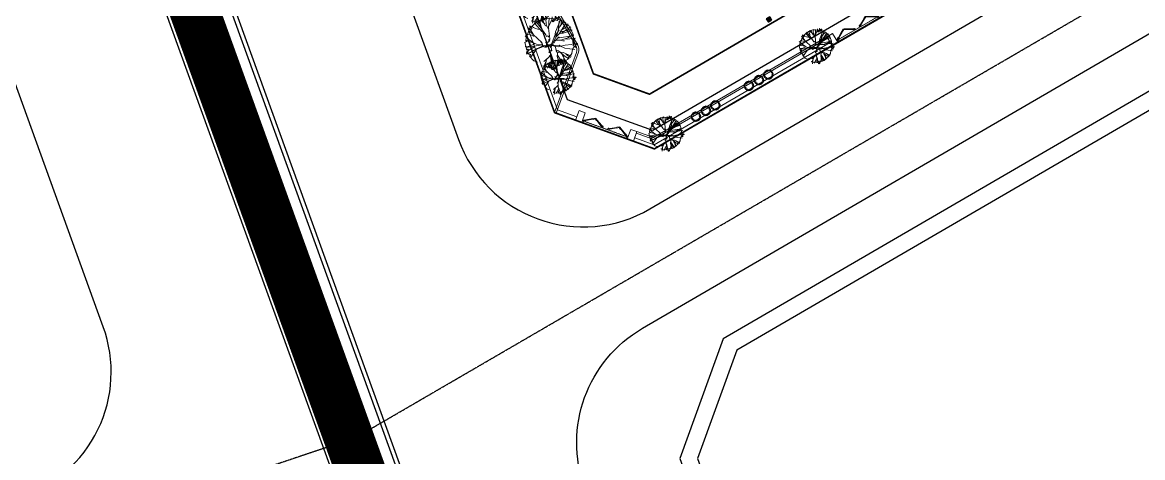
# Model space of a CAD drawing. Header units: millimetres. Extents: x 403824132 to 733479728, y 1974822364 to 2151530530.
# Drawn here: x 568517413 to 568585213, y 2062964930 to 2062991286 of the extents above; entities that cross this region are included whole.
import ezdxf

# ---------------------------------------------------------------- set-up
doc = ezdxf.new("R2010")
doc.units = ezdxf.units.MM
for name, pattern in [('ACAD_ISO10W100', [18.5, 12, -3, 0.5, -3]), ('CENTER', [3, 1.5, -0.5, 0.5, -0.5]), ('DASHDOT2', [0.5, 0.25, -0.125, 0, -0.125]), ('HIDDEN', [0.75, 0.5, -0.25])]:
    doc.linetypes.add(name, pattern=pattern)
for name, color, linetype, lineweight in [('A-COT VACH', 2, 'Continuous', 35), ('boDnv', 54, 'Continuous', 25), ('E- RANH GIOI', 1, 'CENTER', 13), ('E- Tuong', 4, 'Continuous', 13), ('i_Cay', 114, 'Continuous', 13), ('i_Hatch', 250, 'Continuous', 13), ('LD-CUA', 146, 'Continuous', 13), ('LD-THAY', 9, 'Continuous', 13)]:
    doc.layers.add(name, color=color, linetype=linetype, lineweight=lineweight)
for name, color, linetype in [('BoThamCo', 94, 'Continuous'), ('datOBt', 42, 'Continuous'), ('datoHonHop', 42, 'Continuous'), ('LogDg', 7, 'Continuous'), ('loKBT', 42, 'Continuous'), ('RANHGIOI', 2, 'HIDDEN'), ('TimDg', 222, 'Continuous'), ('ViaHeS', 32, 'Continuous')]:
    doc.layers.add(name, color=color, linetype=linetype)
doc.styles.add('rms', font='romans.shx', dxfattribs={"width": 0.7, "bigfont": 'vns.shx'})
doc.linetypes.add('ADL', pattern='A,0.125,-0.15,["++",rms,S=0.5,R=0,X=0,Y=-0.2245],-1.35,1.125', length=2.75)

# ---------------------------------------------------------------- blocks, each defined once
blk = doc.blocks.new('cd2400')
at = {"color": 251, "linetype": 'DASHDOT2'}
blk.add_line((2320, 100), (20, 100), dxfattribs=at)
for p, q in [((433, 355), (125, 178)), ((643, 355), (951, 178)), ((1697, 355), (1389, 178)), ((1907, 355), (2215, 178))]:
    blk.add_line(p, q)
for points in [[(-30, 0), (-30, 140), (20, 140), (20, 100), (30, 100), (30, 0)], [(40, 105), (135, 160), (115, 195), (20, 140)], [(538, 393), (443, 338), (423, 372), (518, 428)], [(538, 393), (633, 338), (653, 372), (558, 428)], [(1036, 105), (941, 160), (961, 195), (1056, 140)], [(1024, 166), (999, 181), (1006, 193), (1032, 179)], [(1304, 105), (1399, 160), (1379, 195), (1284, 140)], [(1316, 166), (1341, 181), (1334, 193), (1308, 179)], [(1802, 393), (1707, 338), (1687, 372), (1782, 428)], [(1802, 393), (1897, 338), (1917, 372), (1822, 428)], [(2300, 105), (2205, 160), (2225, 195), (2320, 140)], [(2370, 0), (2370, 140), (2320, 140), (2320, 100), (2310, 100), (2310, 0)]]:
    blk.add_lwpolyline(points, close=True)
at = {"color": 9}
for points in [[(440, 342), (133, 165), (118, 191), (425, 368)], [(636, 342), (943, 165), (958, 191), (651, 368)], [(1704, 342), (1397, 165), (1382, 191), (1689, 368)], [(1900, 342), (2207, 165), (2222, 191), (1915, 368)]]:
    blk.add_lwpolyline(points, close=True, dxfattribs=at)
blk = doc.blocks.new('mb-cay34')
for p, q in [((-141, 547), (-262, 817)), ((-247, 741), (-76, 813)), ((68, 270), (-144, 813)), ((-106, 585), (-103, 817)), ((-76, 813), (254, 836)), ((118, 536), (49, 859)), ((137, 688), (95, 855)), ((148, 528), (175, 874)), ((171, 395), (380, 802)), ((247, 722), (308, 851)), ((254, 836), (357, 760)), ((-729, 289), (-657, 429)), ((-657, 429), (-536, 528)), ((-368, 319), (-589, 589)), ((-536, 656), (-536, 652)), ((-528, 656), (-536, 656)), ((-504, 652), (-536, 652)), ((-536, 528), (-486, 639)), ((-516, 680), (-528, 668)), ((-528, 668), (-528, 656)), ((-483, 680), (-516, 680)), ((-504, 656), (-504, 652)), ((-492, 656), (-504, 656)), ((-487, 660), (-492, 660)), ((-492, 660), (-492, 656)), ((-483, 664), (-487, 664)), ((-487, 664), (-487, 660)), ((-486, 639), (-433, 612)), ((-475, 672), (-483, 664)), ((-479, 684), (-475, 684)), ((-475, 684), (-475, 672)), ((-472, 722), (-472, 746)), ((-472, 746), (-468, 746)), ((-468, 722), (-472, 722)), ((-456, 783), (-468, 775)), ((-468, 746), (-468, 775)), ((-468, 698), (-468, 722)), ((-460, 698), (-468, 698)), ((-460, 693), (-460, 698)), ((-448, 693), (-460, 693)), ((-456, 783), (-452, 779)), ((-452, 779), (-448, 779)), ((-448, 779), (-448, 775)), ((-448, 775), (-444, 775)), ((-448, 698), (-448, 693)), ((-440, 698), (-448, 698)), ((-444, 775), (-440, 771)), ((-440, 771), (-436, 771)), ((-436, 710), (-440, 702)), ((-440, 702), (-440, 698)), ((-436, 771), (-436, 767)), ((-436, 767), (-432, 762)), ((-432, 718), (-436, 710)), ((-433, 612), (-406, 642)), ((-432, 762), (-428, 762)), ((-428, 746), (-432, 742)), ((-432, 742), (-432, 718)), ((-428, 762), (-428, 746)), ((-414, 692), (-247, 741)), ((-406, 642), (-414, 692)), ((-376, 578), (-395, 673)), ((-285, 380), (-376, 578)), ((-373, 669), (-373, 664)), ((-364, 669), (-373, 669)), ((-335, 664), (-373, 664)), ((-349, 698), (-364, 683)), ((-364, 683), (-364, 669)), ((-310, 698), (-349, 698)), ((-335, 669), (-335, 664)), ((-320, 669), (-335, 669)), ((-320, 673), (-320, 669)), ((-315, 673), (-320, 673)), ((-315, 678), (-315, 673)), ((-310, 678), (-315, 678)), ((-300, 688), (-310, 678)), ((-305, 703), (-300, 703)), ((-300, 703), (-300, 688)), ((-84, 475), (-141, 547)), ((-114, 376), (-137, 433)), ((-53, 334), (-106, 585)), ((156, 467), (118, 536)), ((122, 232), (171, 395)), ((133, 251), (270, 410)), ((201, 471), (137, 688)), ((160, 372), (148, 528)), ((152, 190), (292, 464)), ((247, 524), (247, 722)), ((270, 410), (566, 627)), ((292, 323), (585, 703)), ((315, 445), (372, 547)), ((357, 760), (410, 787)), ((372, 547), (467, 775)), ((395, 597), (460, 646)), ((410, 787), (627, 620)), ((460, 646), (539, 711)), ((627, 620), (608, 574)), ((608, 574), (638, 532)), ((638, 532), (714, 544)), ((645, 444), (645, 473)), ((645, 473), (650, 473)), ((650, 444), (645, 444)), ((650, 616), (650, 640)), ((650, 640), (654, 640)), ((654, 616), (650, 616)), ((664, 517), (650, 507)), ((650, 473), (650, 507)), ((650, 415), (650, 444)), ((660, 415), (650, 415)), ((666, 677), (654, 669)), ((654, 640), (654, 669)), ((654, 591), (654, 616)), ((662, 591), (654, 591)), ((660, 410), (660, 415)), ((674, 410), (660, 410)), ((662, 587), (662, 591)), ((674, 587), (662, 587)), ((664, 517), (669, 512)), ((666, 677), (670, 673)), ((669, 512), (674, 512)), ((670, 673), (674, 673)), ((674, 673), (674, 669)), ((674, 669), (678, 669)), ((682, 591), (674, 591)), ((674, 591), (674, 587)), ((674, 512), (674, 507)), ((674, 507), (679, 507)), ((684, 415), (674, 415)), ((674, 415), (674, 410)), ((678, 669), (682, 665)), ((679, 507), (684, 503)), ((682, 665), (686, 665)), ((686, 604), (682, 596)), ((682, 596), (682, 591)), ((684, 503), (689, 503)), ((689, 430), (684, 420)), ((684, 420), (684, 415)), ((686, 665), (686, 660)), ((686, 660), (690, 656)), ((690, 612), (686, 604)), ((698, 568), (689, 568)), ((689, 568), (689, 563)), ((728, 563), (689, 563)), ((689, 503), (689, 498)), ((689, 498), (694, 493)), ((694, 439), (689, 430)), ((690, 656), (694, 656)), ((694, 640), (690, 636)), ((690, 636), (690, 612)), ((694, 656), (694, 640)), ((694, 493), (698, 493)), ((698, 473), (694, 468)), ((694, 468), (694, 439)), ((713, 597), (698, 582)), ((698, 582), (698, 568)), ((698, 493), (698, 473)), ((752, 597), (713, 597)), ((714, 544), (744, 471)), ((742, 568), (728, 568)), ((728, 568), (728, 563)), ((747, 572), (742, 572)), ((742, 572), (742, 568)), ((744, 471), (839, 327)), ((752, 577), (747, 577)), ((747, 577), (747, 572)), ((762, 587), (752, 577)), ((757, 602), (762, 602)), ((762, 602), (762, 587)), ((-809, -46), (-763, 141)), ((-744, 114), (-809, 122)), ((-729, 80), (-801, 68)), ((-634, 179), (-771, 262)), ((-767, 209), (-725, 224)), ((-763, 141), (-767, 209)), ((-623, 258), (-760, 319)), ((-494, 114), (-744, 114)), ((-479, 190), (-729, 376)), ((-714, 258), (-729, 289)), ((-589, 129), (-729, 80)), ((-725, 224), (-714, 258)), ((-342, 80), (-634, 179)), ((-562, 239), (-623, 258)), ((-403, 0), (-486, -65)), ((-395, 68), (-479, 190)), ((-384, 11), (-403, 0)), ((-391, 23), (-395, 68)), ((-300, 0), (-384, 11)), ((-239, 220), (-368, 319)), ((-266, 27), (-342, 80)), ((-224, 34), (-300, 0)), ((-209, 141), (-285, 380)), ((-179, 194), (-239, 220)), ((-137, 61), (-224, 34)), ((-141, 34), (-209, 141)), ((-106, 46), (-179, 194)), ((-72, 4), (-137, 61)), ((-53, 323), (-114, 376)), ((-110, 23), (-61, 19)), ((-42, -72), (-110, 23)), ((-57, -38), (-72, 4)), ((-61, 19), (-38, -15)), ((15, 217), (-53, 334)), ((-42, -49), (-19, 8)), ((-19, 8), (-19, -42)), ((-15, 84), (23, 152)), ((-4, -38), (-15, 84)), ((0, 57), (122, 232)), ((0, 0), (152, 190)), ((34, 182), (15, 217)), ((23, 152), (46, 213)), ((46, 213), (61, 262)), ((61, 262), (76, 346)), ((122, -19), (182, 19)), ((167, 224), (292, 323)), ((182, 19), (528, 179)), ((243, 30), (308, 19)), ((308, 19), (308, -34)), ((528, 179), (828, 369)), ((600, 156), (665, 122)), ((665, 122), (923, 144)), ((748, -8), (938, 30)), ((839, 327), (870, 304)), ((858, 308), (843, 274)), ((843, 274), (889, 228)), ((889, 228), (919, 11)), ((919, 11), (919, -46)), ((-824, -339), (-820, -339)), ((-824, -363), (-824, -339)), ((-820, -363), (-824, -363)), ((-807, -302), (-820, -310)), ((-820, -339), (-820, -310)), ((-820, -387), (-820, -363)), ((-811, -387), (-820, -387)), ((-456, -38), (-817, -19)), ((-811, -391), (-811, -387)), ((-799, -391), (-811, -391)), ((-775, -209), (-809, -46)), ((-513, -72), (-809, -171)), ((-807, -302), (-803, -306)), ((-803, -306), (-799, -306)), ((-799, -306), (-799, -310)), ((-799, -310), (-795, -310)), ((-799, -387), (-799, -391)), ((-791, -387), (-799, -387)), ((-795, -310), (-791, -314)), ((-669, -156), (-794, -266)), ((-791, -314), (-787, -314)), ((-787, -375), (-791, -383)), ((-791, -383), (-791, -387)), ((-787, -314), (-787, -318)), ((-787, -318), (-783, -323)), ((-783, -367), (-787, -375)), ((-783, -323), (-779, -323)), ((-779, -339), (-783, -343)), ((-783, -343), (-783, -367)), ((-756, -57), (-779, -72)), ((-779, -72), (-744, -72)), ((-779, -323), (-779, -339)), ((-775, -266), (-775, -209)), ((-748, -270), (-775, -266)), ((-744, -72), (-763, -110)), ((-706, -68), (-756, -57)), ((-669, -342), (-756, -376)), ((-718, -277), (-748, -270)), ((-741, -391), (-714, -327)), ((-661, -486), (-741, -391)), ((-714, -327), (-718, -277)), ((-631, -80), (-706, -68)), ((-623, -110), (-669, -156)), ((-490, -285), (-669, -342)), ((-574, -342), (-669, -414)), ((-524, -68), (-631, -80)), ((-551, -380), (-596, -429)), ((-444, -296), (-574, -342)), ((-551, -334), (-551, -380)), ((-486, -65), (-524, -68)), ((-384, -281), (-490, -285)), ((-258, -205), (-444, -296)), ((-349, -258), (-406, -566)), ((-220, -243), (-258, -205)), ((-114, -91), (-220, -122)), ((-220, -122), (-213, -152)), ((-213, -232), (-220, -243)), ((-213, -152), (-186, -194)), ((-198, -228), (-213, -232)), ((-186, -194), (-198, -228)), ((-99, -106), (-114, -91)), ((-104, -87), (-76, -56)), ((-55, -66), (-104, -87)), ((-8, -65), (-99, -106)), ((-38, -15), (-57, -38)), ((-50, -64), (-23, -102)), ((-48, -97), (20, -227)), ((-19, -42), (-27, -53)), ((-23, -84), (42, -213)), ((-23, -102), (3, -87)), ((3, -140), (-19, -152)), ((-19, -152), (-4, -190)), ((3, -216), (-19, -247)), ((-19, -247), (0, -262)), ((42, -213), (-15, -243)), ((-7, -61), (50, -182)), ((-4, -190), (34, -190)), ((0, -262), (22, -262)), ((3, -87), (3, -140)), ((34, -190), (3, -216)), ((30, -152), (15, -201)), ((19, -247), (27, -293)), ((27, -232), (76, -255)), ((27, -293), (91, -281)), ((46, -152), (103, -137)), ((50, -182), (88, -160)), ((91, -281), (57, -304)), ((57, -304), (99, -559)), ((76, -255), (72, -312)), ((72, -293), (110, -555)), ((72, -312), (84, -391)), ((84, -391), (95, -483)), ((87, -300), (137, -293)), ((88, -160), (125, -156)), ((91, -312), (129, -315)), ((91, -376), (91, -312)), ((106, -114), (122, -19)), ((110, -91), (125, -34)), ((118, -152), (110, -91)), ((125, -156), (141, -179)), ((129, -315), (254, -475)), ((129, -319), (156, -388)), ((137, -293), (209, -281)), ((148, -304), (213, -281)), ((156, -388), (235, -585)), ((213, -281), (809, -467)), ((308, -34), (368, -23)), ((368, -23), (714, -53)), ((501, -46), (539, -91)), ((539, -91), (915, -163)), ((555, -388), (547, -426)), ((684, -42), (748, -8)), ((714, -53), (942, -95)), ((817, -342), (801, -388)), ((801, -388), (847, -410)), ((862, -327), (817, -342)), ((857, -371), (857, -376)), ((865, -371), (857, -371)), ((889, -376), (857, -376)), ((927, -122), (862, -327)), ((877, -347), (865, -359)), ((865, -359), (865, -371)), ((910, -347), (877, -347)), ((889, -371), (889, -376)), ((901, -371), (889, -371)), ((919, -46), (893, -72)), ((893, -72), (908, -122)), ((901, -367), (901, -371)), ((906, -367), (901, -367)), ((906, -363), (906, -367)), ((910, -363), (906, -363)), ((908, -122), (927, -122)), ((918, -355), (910, -363)), ((914, -343), (918, -343)), ((918, -343), (918, -355)), ((-669, -414), (-733, -433)), ((-638, -513), (-669, -563)), ((-619, -589), (-661, -486)), ((-429, -486), (-653, -665)), ((-596, -429), (-638, -513)), ((-517, -661), (-619, -589)), ((-376, -403), (-558, -654)), ((-213, -851), (-315, -772)), ((99, -559), (-53, -893)), ((110, -555), (110, -886)), ((209, -608), (205, -897)), ((235, -589), (209, -608)), ((235, -585), (327, -848)), ((254, -475), (323, -524)), ((292, -528), (319, -737)), ((319, -737), (384, -855)), ((323, -524), (555, -749)), ((524, -696), (505, -734)), ((505, -734), (509, -764)), ((509, -764), (505, -802)), ((566, -726), (524, -696)), ((547, -426), (615, -475)), ((665, -650), (566, -726)), ((615, -475), (741, -612)), ((703, -578), (665, -650)), ((847, -410), (703, -578)), ((15, -897), (-213, -851)), ((38, -836), (15, -897)), ((53, -859), (38, -836)), ((91, -893), (53, -859)), ((160, -886), (91, -893)), ((119, -934), (109, -934)), ((109, -934), (109, -939)), ((148, -939), (109, -939)), ((133, -905), (119, -919)), ((119, -919), (119, -934)), ((172, -905), (133, -905)), ((162, -934), (148, -934)), ((148, -934), (148, -939)), ((175, -855), (160, -886)), ((167, -929), (162, -929)), ((162, -929), (162, -934)), ((172, -924), (167, -924)), ((167, -924), (167, -929)), ((182, -914), (172, -924)), ((224, -802), (175, -855)), ((177, -900), (182, -900)), ((182, -900), (182, -914)), ((247, -821), (224, -802)), ((243, -848), (262, -832)), ((247, -878), (243, -848)), ((505, -802), (247, -878)), ((262, -832), (247, -821))]:
    blk.add_line(p, q)
for centre, radius in [((154, -13), 15.3), ((-343, -280), 11.7), ((-195, -136), 11.7), ((217, -295), 11.7)]:
    blk.add_circle(centre, radius)
for centre, radius, start, end in [((1371, -208), 898, 129.3545, 152.6092), ((554, 627), 468, 262.5537, 314.3375), ((1052, 958), 883, 248.5622, 262.3516), ((1081, 207), 551, 215.15, 249.1841), ((1165, 1074), 1813, 242.8644, 255.3539), ((648, -1520), 1117, 77.3352, 91.8505)]:
    blk.add_arc(centre, radius, start, end)
blk = doc.blocks.new('mb-cay40')
at = {"color": 0, "linetype": 'ByBlock'}
for centre, radius, start, end in [((-767, 152), 75.6, 44.25765, 108.59266), ((-736, 277), 75.6, 224.25765, 288.59266), ((-743, 226), 96, 30.94824, 110.57839), ((-695, 365), 96, 210.94824, 290.57839), ((-787, 176), 111, 280.87616, 345.44791), ((-659, 40), 111, 100.87616, 165.44791), ((-690, -39), 87.4, 54.97446, 151.37923), ((-716, 74), 87.4, 234.97446, 331.37923), ((-680, 301), 102, 69.72014, 135.64891), ((-718, 468), 102, 249.72014, 315.64891), ((-654, 503), 44.2, 163.49335, 274.46973), ((-693, 471), 44.2, 343.49335, 94.46973), ((-638, 119), 83.9, 60.50948, 129.29199), ((-649, 257), 83.9, 240.50948, 309.29199), ((-542, 597), 98.1, 183.31893, 263.19037), ((-651, 494), 98.1, 3.31893, 83.19037), ((-620, 357), 75.8, 22.57231, 98.33354), ((-561, 461), 75.8, 202.57231, 278.33354), ((-554, 556), 69.9, 25.45365, 116.6852), ((-522, 648), 69.9, 205.45365, 296.6852), ((-427, 694), 54.1, 146.81507, 244.01934), ((-496, 675), 54.1, 326.81507, 64.01934), ((-390, 597), 66.9, 168.8066, 257.6391), ((-470, 545), 66.9, 348.8066, 77.6391), ((-300, 710), 100, 149.47372, 231.75859), ((-448, 683), 100, 329.47372, 51.75859), ((-231, 779), 98.1, 192.30595, 259.6849), ((-344, 662), 98.1, 12.30595, 79.6849), ((-148, 638), 79.7, 145.52479, 220.83273), ((-273, 631), 79.7, 325.52479, 40.83273), ((-136, 737), 62.9, 125.40933, 202.71009), ((-231, 764), 62.9, 305.40933, 22.71009), ((16, 684), 137, 133.81169, 194.30773), ((-211, 749), 137, 313.81169, 14.30773), ((113, 711), 137, 163.46423, 212.79056), ((49, 562), 68.8, 103.89139, 198.90395), ((-134, 676), 137, 343.46423, 32.79056), ((-33, 607), 68.8, 283.89139, 18.90395), ((138, 616), 80.6, 104.10036, 168.46502), ((40, 710), 80.6, 284.10036, 348.46502), ((230, 506), 141, 100.3005, 160.44765), ((72, 692), 141, 280.3005, 340.44765), ((213, 369), 79.6, 86.02822, 161.36976), ((143, 474), 79.6, 266.02822, 341.36976), ((159, -75), 77.3, 28.80716, 103.91988), ((208, 37), 77.3, 208.80716, 283.91988), ((260, 521), 76.9, 122.58173, 207.17999), ((150, 551), 76.9, 302.58173, 27.17999), ((243, 141), 78, 58.87476, 131.21352), ((232, 267), 78, 238.87476, 311.21352), ((320, 284), 110, 64.73526, 140.57812), ((282, 453), 110, 244.73526, 320.57812), ((314, -59), 90.4, 71.37117, 141.75354), ((272, 83), 90.4, 251.37117, 321.75354), ((300, 426), 53.5, 59.98145, 155.66759), ((278, 494), 53.5, 239.98145, 335.66759), ((293, 25), 97.6, 29.1952, 106.7189), ((350, 166), 97.6, 209.1952, 286.7189), ((359, 242), 79.1, 90.25287, 173.52208), ((280, 330), 79.1, 270.25287, 353.52208), ((344, 142), 53.6, 28.19814, 112.19179), ((371, 217), 53.6, 208.19814, 292.19179), ((-675, -123), 70, 71.81925, 140.08176), ((-707, -12), 70, 251.81925, 320.08176), ((-557, -163), 78, 113.47529, 203.45596), ((-660, -123), 78, 293.47529, 23.45596), ((-617, 21), 75, 267.17243, 337.23647), ((-551, -83), 75, 87.17243, 157.23647), ((-605, -147), 107, 271.63276, 352.02679), ((-496, -269), 107, 91.63276, 172.02679), ((-473, -294), 49.3, 76.54191, 193.47743), ((-509, -257), 49.3, 256.54191, 13.47743), ((-342, -221), 95.9, 122.88731, 186.72533), ((-489, -152), 95.9, 302.88731, 6.72533), ((-314, -281), 91.1, 159.11699, 230.36062), ((-457, -318), 91.1, 339.11699, 50.36062), ((-220, -348), 109, 122.11699, 201.72753), ((-379, -297), 109, 302.11699, 21.72753), ((-170, -364), 62.5, 129.74751, 206.0709), ((-267, -343), 62.5, 309.74751, 26.0709), ((-133, -236), 75.4, 148.78766, 221.59771), ((-253, -247), 75.4, 328.78766, 41.59771), ((-160, -372), 84.6, 5.31956, 80.41897), ((-61, -281), 84.6, 185.31956, 260.41897), ((100, -278), 148, 165.20711, 218.32175), ((-159, -332), 148, 345.20711, 38.32175), ((-19, -211), 70.3, 353.64998, 74.65145), ((70, -151), 70.3, 173.64998, 254.65145), ((110, -276), 64.3, 156.77542, 231.28797), ((11, -301), 64.3, 336.77542, 51.28797), ((113, -290), 96.7, 38.69621, 106.24154), ((162, -137), 96.7, 218.69621, 286.24154), ((133, -213), 116, 6.54869, 76.89113), ((275, -87), 116, 186.54869, 256.89113), ((243, -118), 50.7, 359.25572, 87.62866), ((296, -68), 50.7, 179.25572, 267.62866)]:
    blk.add_arc(centre, radius, start, end, dxfattribs=at)
blk = doc.blocks.new('COT220')
at = {"layer": 'i_Hatch'}
h = blk.add_hatch(color=256, dxfattribs=at)
h.dxf.hatch_style = 1
h.paths.add_polyline_path([(-124343786, 101818213), (-124343566, 101818213), (-124343566, 101818433), (-124343786, 101818433)])
at = {"layer": 'A-COT VACH'}
for p, q in [((-124343786, 101818433), (-124343566, 101818213)), ((-124343786, 101818213), (-124343566, 101818433))]:
    blk.add_line(p, q, dxfattribs=at)
blk.add_lwpolyline([(-124343786, 101818213), (-124343566, 101818213), (-124343566, 101818433), (-124343786, 101818433)], close=True, dxfattribs=at)
blk = doc.blocks.new('LUOICOTA-BT5')
at = {"layer": 'E- Tuong'}
for p in [(131373282, -101030634), (131377082, -101030634), (131381782, -101030634), (131373282, -101034234), (131377082, -101034234), (131381782, -101034234), (131373282, -101038254), (131377082, -101038254), (131381782, -101038254), (131381782, -101043255), (131373282, -101045244), (131377082, -101045244), (131379382, -101045244)]:
    blk.add_blockref('COT220', p, dxfattribs=at)
blk = doc.blocks.new('TANG 1 A-BT5')
at = {"layer": 'i_Hatch', "color": 252, "transparency": 33554687}
blk.add_blockref('LUOICOTA-BT5', (5664, -80654), dxfattribs=at)
blk = doc.blocks.new('MBT1 BT5')
at = {"layer": 'E- RANH GIOI', "color": 5, "ltscale": 0.05, "true_color": 0x0000fa}
for p, q in [((7079437, 720663), (7076848, 706427)), ((7076848, 706427), (7079155, 703663)), ((7079155, 703663), (7095869, 703663))]:
    blk.add_line(p, q, dxfattribs=at)
at = {"layer": 'E- RANH GIOI', "ltscale": 0.05, "const_width": 100}
blk.add_lwpolyline([(7095869, 720663), (7076388, 720663), (7073646, 705582), (7077751, 700663), (7095869, 700663)], close=True, dxfattribs=at)
at = {"layer": 'E- Tuong'}
for p, q in [((7074982, 704948), (7074506, 704551)), ((7077366, 702092), (7076890, 701695))]:
    blk.add_line(p, q, dxfattribs=at)
for points in [[(7074506, 704551), (7074763, 704244), (7075239, 704641), (7074982, 704948)], [(7076634, 702002), (7076890, 701695), (7077366, 702092), (7077110, 702399)], [(7090149, 700663), (7090549, 700663), (7090549, 701283), (7090149, 701283)]]:
    blk.add_lwpolyline(points, close=True, dxfattribs=at)
at = {"layer": 'LD-THAY'}
for p, q in [((7076795, 720153), (7076795, 708445)), ((7076905, 720043), (7076905, 708393)), ((7076616, 708061), (7073646, 705582)), ((7076726, 708010), (7073716, 705498)), ((7077366, 702092), (7076890, 701695)), ((7090149, 701283), (7090149, 700663))]:
    blk.add_line(p, q, dxfattribs=at)
for points in [[(7076388, 720663), (7095869, 720663), (7095869, 700663), (7077751, 700663), (7073646, 705582), (7076388, 720663)], [(7074675, 704692), (7073880, 705644), (7076571, 720443), (7095649, 720443), (7095649, 700883), (7093869, 700883)], [(7090149, 701283), (7078041, 701283), (7077366, 702092)], [(7090149, 700883), (7077854, 700883), (7077059, 701836)], [(7090149, 701173), (7077990, 701173), (7077282, 702021)]]:
    blk.add_lwpolyline(points, dxfattribs=at)
for centre in [(7076295, 708445), (7076405, 708393)]:
    blk.add_arc(centre, 500, 309.84679, 0, dxfattribs=at)
at = {"layer": 'E- Tuong', "xscale": -1}
blk.add_blockref('TANG 1 A-BT5', (14129029, 11518), dxfattribs=at)
at = {"layer": 'i_Cay', "rotation": 270}
for p, xscale, yscale, zscale in [((7075982, 711668), -1.142857142857142, 1.142857142857142, 1.142857142857142), ((7075598, 709269), -1.714285714285713, 1.714285714285713, 1.714285714285713), ((7074943, 707293), -1.142857142857142, 1.142857142857142, 1.142857142857142), ((7078849, 701055), -1.142857142857142, 1.142857142857142, 1.142857142857142), ((7089340, 701055), -1.142857142857142, 1.142857142857142, 1.142857142857142)]:
    blk.add_blockref('mb-cay34', p, dxfattribs=dict(at, xscale=xscale, yscale=yscale, zscale=zscale))
at = {"layer": 'i_Cay', "xscale": -0.5, "yscale": 0.5, "zscale": 0.5}
for p in [(7080792, 700984), (7081488, 700984), (7082148, 700984), (7084490, 700984), (7085186, 700984), (7085846, 700984)]:
    blk.add_blockref('mb-cay40', p, dxfattribs=at)
at = {"layer": 'LD-CUA', "xscale": 1.216667104823162, "yscale": 1.216667104823162, "zscale": 1.216667104823162, "rotation": 309.8467902565563}
blk.add_blockref('cd2400', (7074786, 704216), dxfattribs=at)
at = {"layer": 'LD-CUA', "xscale": 1.21666870409624, "yscale": 1.21666870409624, "zscale": 1.21666870409624}
blk.add_blockref('cd2400', (7090585, 700663), dxfattribs=at)
blk = doc.blocks.new('BT-03')
at = {"layer": 'E- RANH GIOI', "ltscale": 0.05, "const_width": 100}
blk.add_lwpolyline([(7449059, 959879), (7451802, 974960), (7457696, 979879), (7534188, 979879), (7538872, 974889), (7536973, 944869), (7531658, 939879), (7450422, 939879), (7446317, 944798), (7449059, 959879)], dxfattribs=at)
at = {"layer": 'E- RANH GIOI', "color": 5, "ltscale": 0.05, "true_color": 0x0000fa, "const_width": 100}
blk.add_lwpolyline([(7452011, 959342), (7454559, 973353), (7458783, 976879), (7532889, 976879), (7535796, 973782), (7534054, 946244), (7530470, 942879), (7451826, 942879), (7449520, 945643)], close=True, dxfattribs=at)
at = {"layer": 'loKBT'}
blk.add_lwpolyline([(7468540, 959879), (7449059, 959879), (7446317, 944798), (7450422, 939879), (7468540, 939879)], close=True, dxfattribs=at)

msp = doc.modelspace()

# ---------------------------------------------------------------- linework, layer by layer
at = {"layer": 'boDnv', "color": 10, "linetype": 'ADL', "ltscale": 0.25, "elevation": 0}
msp.add_lwpolyline([(568608258, 2063059497), (568614006, 2063057781), (568627134, 2063031532), (568625269, 2063025284), (568555567, 2062984731), (568550407, 2062986605), (568540228, 2063014746), (568542610, 2063021303)], close=True, dxfattribs=at)
msp.add_lwpolyline([(568650981, 2063023991), (568560646, 2062971435), (568558265, 2062964878), (568568020, 2062937906, 0.256594), (568581805, 2062925782, -0.085173), (568598134, 2062919089, 0.265195), (568617012, 2062918325, 0.012088), (568658722, 2062941229), (568694449, 2062961987), (568659776, 2063021663)], format="xyb", close=True, dxfattribs=at)
at = {"layer": 'BoThamCo', "elevation": 0}
msp.add_lwpolyline([(568548917, 2062929511, 0.414214), (568551166, 2062928457, 0.414214), (568552220, 2062930705), (568527429, 2062999246, 0.414214), (568525181, 2063000300, 0.414214), (568524127, 2062998051)], format="xyb", close=True, dxfattribs=at)
at = {"layer": 'datOBt', "elevation": 0}
msp.add_lwpolyline([(568608129, 2063060583), (568614709, 2063058619), (568628209, 2063031626), (568626117, 2063024616), (568555665, 2062983627), (568549623, 2062985822), (568539161, 2063014747), (568541791, 2063021988)], close=True, dxfattribs=at)
at = {"layer": 'datoHonHop', "linetype": 'ByBlock', "elevation": 0}
msp.add_lwpolyline([(568650835, 2063025067), (568559828, 2062972119), (568557198, 2062964879), (568567077, 2062937565, 0.256594), (568581587, 2062924802, -0.085173), (568597602, 2062918238, 0.265195), (568617474, 2062917434, 0.012088), (568659226, 2062940362), (568695820, 2062961623), (568660435, 2063022526)], format="xyb", close=True, dxfattribs=at)
at = {"layer": 'LogDg', "elevation": 0}
for points in [[(568578066, 2062919361, -0.269945), (568562573, 2062932317), (568551440, 2062963097, -0.362457), (568554952, 2062972765), (568648450, 2063027162, -0.414384), (568664915, 2063022803), (568671063, 2063012222, 0.414214), (568682036, 2063009315), (568779797, 2063066116, -0.432664), (568791009, 2063062766), (568808097, 2063028599, -0.396001), (568804951, 2063018068), (568662251, 2062935156, -0.012999), (568617032, 2062910432, -0.278117), (568596359, 2062911844, 0.110848), (568578066, 2062919361)], [(568548681, 2062929425, 0.414214), (568551251, 2062928221), (568551251, 2062928221, 0.414214), (568552455, 2062930790), (568527665, 2062999331, 0.414214), (568525096, 2063000536), (568525096, 2063000536, 0.414214), (568523891, 2062997966), (568548681, 2062929425)]]:
    msp.add_lwpolyline(points, format="xyb", dxfattribs=at)
for points in [[(568631039, 2063032697), (568617548, 2063059672, 0.432836), (568606332, 2063063020), (568536915, 2063022633, 0.362457), (568533404, 2063012965), (568543809, 2062984195, 0.467936), (568555394, 2062979987), (568627897, 2063022169, 0.395833)], [(568330806, 2062948598, 0.400458), (568325638, 2062938797), (568333867, 2062909808, 0.428104), (568344143, 2062904390), (568517313, 2062962505, 0.421043), (568522307, 2062972845), (568512067, 2063001159, 0.407417), (568501965, 2063006038)]]:
    msp.add_lwpolyline(points, format="xyb", close=True, dxfattribs=at)
at = {"layer": 'loKBT', "elevation": 0}
msp.add_lwpolyline([(568561287, 2063010114), (568544392, 2063000285), (568549623, 2062985822), (568555665, 2062983627), (568571378, 2062992769)], close=True, dxfattribs=at)
at = {"layer": 'RANHGIOI', "color": 5, "ltscale": 20, "const_width": 3010, "elevation": 0}
msp.add_lwpolyline([(568605749, 2062776226), (568437317, 2063242600)], dxfattribs=at)
at = {"layer": 'TimDg', "linetype": 'ACAD_ISO10W100', "ltscale": 0.75, "elevation": 0}
for points in [[(568609345, 2062766174), (568562757, 2062896409), (568424880, 2063277617), (568399705, 2063354708)], [(568537544, 2062966119), (568775251, 2063104417)], [(568537544, 2062966119), (568185127, 2062847850)]]:
    msp.add_lwpolyline(points, dxfattribs=at)
at = {"layer": 'ViaHeS', "elevation": 0}
msp.add_lwpolyline([(568800523, 2063022457), (568802616, 2063029465), (568786868, 2063060952), (568780286, 2063062918), (568673138, 2063000663), (568660435, 2063022526), (568650835, 2063025067), (568559828, 2062972119), (568557198, 2062964879), (568567077, 2062937565, 0.256594), (568581587, 2062924802, -0.085173), (568597602, 2062918238, 0.265195), (568617474, 2062917434, 0.012088), (568659226, 2062940362)], format="xyb", close=True, dxfattribs=at)
msp.add_lwpolyline([(568608129, 2063060583), (568614709, 2063058619), (568628209, 2063031626), (568626117, 2063024616), (568555665, 2062983627), (568549623, 2062985822), (568539161, 2063014747), (568541791, 2063021988)], close=True, dxfattribs=at)

# ---------------------------------------------------------------- block references
at = {"layer": 'LD-THAY', "xscale": 1.003354102868896, "yscale": 1.003354102868896, "zscale": 1.003354102868896, "rotation": 30.1906983248881}
msp.add_blockref('MBT1 BT5', (562770977, 2058804778, 0), dxfattribs=at)
msp.add_blockref('MBT1 BT5', (562770977, 2058804778, 0), dxfattribs=at)
at = {"layer": 'loKBT', "xscale": 1.003354102868896, "yscale": 1.003354102868896, "zscale": 1.003354102868896, "rotation": 30.1906983248881}
msp.add_blockref('BT-03', (562568476, 2058409280, 0), dxfattribs=at)
msp.add_blockref('BT-03', (562568476, 2058409280, 0), dxfattribs=at)

doc.saveas('drawing.dxf')
